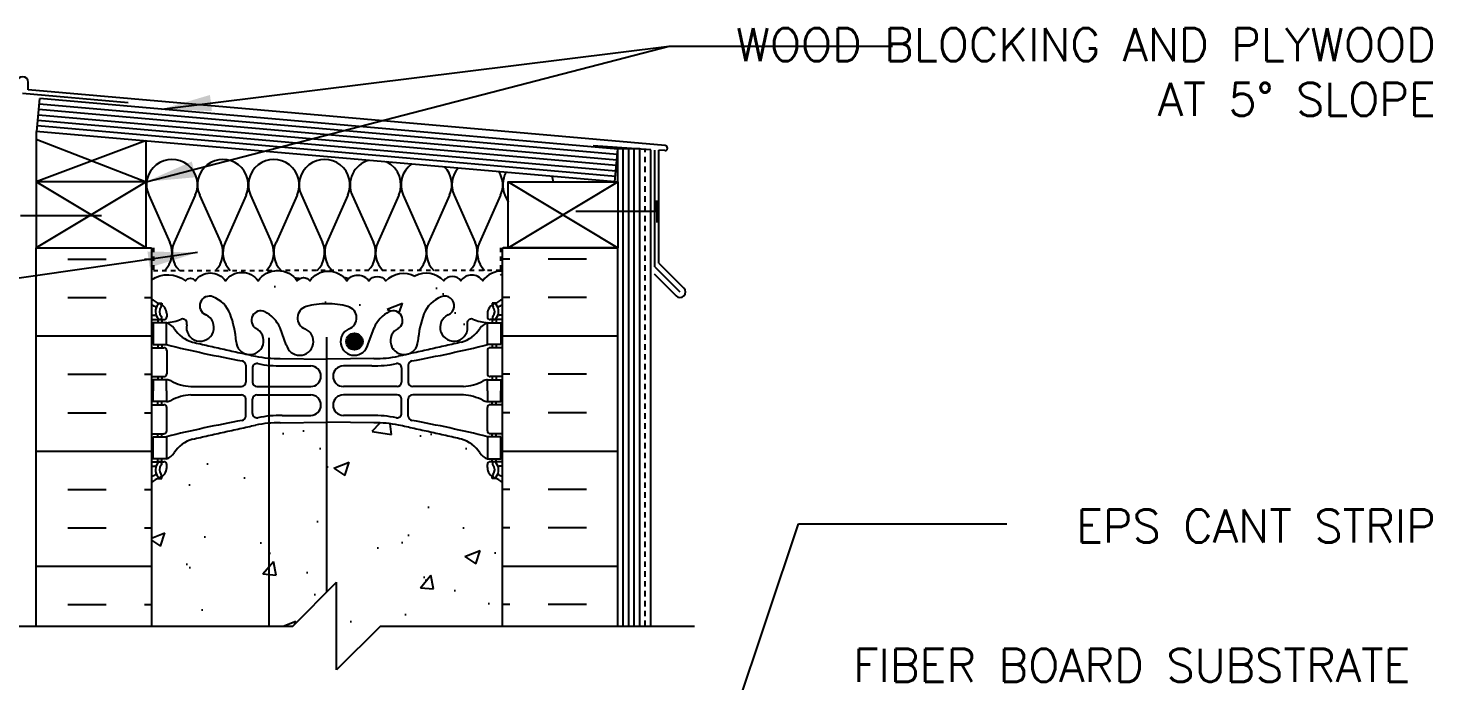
# Model space of a CAD drawing. Header units: inches. Extents: x 223.5 to 274.3, y 227.7 to 302.2.
# Drawn here: x 241.21 to 273.22, y 286.82 to 301.7 of the extents above; entities that cross this region are included whole.
import ezdxf

# ---------------------------------------------------------------- set-up
doc = ezdxf.new("R2010")
doc.units = ezdxf.units.IN
doc.header["$LTSCALE"] = 0.5
doc.header["$MEASUREMENT"] = 0
doc.linetypes.add('DASHED2', pattern=[0.375, 0.25, -0.125])
for name, color, linetype in [('HATCH', 12, 'Continuous'), ('line25', 2, 'Continuous'), ('LINE3', 3, 'Continuous'), ('LINE50', 5, 'Continuous'), ('LINE9', 9, 'Continuous'), ('TEXT', 4, 'Continuous'), ('Web_Edge', 9, 'Continuous')]:
    doc.layers.add(name, color=color, linetype=linetype)
doc.styles.add('DIM', font='romans.shx', dxfattribs={"width": 0.7})
doc.styles.add('ROMANS', font='romans.shx', dxfattribs={"height": 1.125})
doc.dimstyles.new('ext_12', dxfattribs={"dimscale": 12, "dimtxt": 0.09375, "dimasz": 0.09375, "dimexe": 0.09375, "dimexo": 0.0625, "dimgap": 0.0625, "dimtad": 1, "dimdec": 1, "dimzin": 3, "dimdsep": 46, "dimlunit": 4, "dimtxsty": 'DIM', "dimcen": 0.09, "dimdle": 0.09375, "dimclrt": 4, "dimadec": 0, "dimazin": 0, "dimtfac": 1, "dimtdec": 1, "dimtmove": 2, "dimatfit": 3, "dimfxl": 1, "dimfrac": 2, "dimtolj": 1, "dimtzin": 0, "dimarcsym": 0})
pattern_1 = [(50, (0, 0), (3.5863, -0.31376), [0.375, -4.125]), (355, (0, 0), (-0.693757, 3.76096), [0.3, -3.3]), (100.4514, (0.299, -0.026), (2.892544, 3.4472), [0.3187, -3.50571]), (46.1842, (0, 1), (5.336207, -0.827596), [0.5625, -6.1875]), (96.6356, (0.4447, 0.931), (4.67331, 4.87059), [0.47805, -5.25857]), (351.1842, (0, 1), (4.67331, 4.87059), [0.45, -4.95]), (21, (0.5, 0.75), (2.984535, -2.013094), [0.375, -4.125]), (326, (0.5, 0.75), (1.216577, 3.62575), [0.3, -3.3]), (71.4514, (0.7487, 0.5822), (4.201112, 1.612656), [0.3187, -3.50571]), (37.5, (0, 0), (0.0607993, 1.6644693), [0, -3.26, 0, -3.35, 0, -3.3125]), (7.5, (0, 0), (1.315348, 1.9720586), [0, -1.91, 0, -3.185, 0, -1.2625]), (327.5, (-1.115, 0), (2.669112, -0.1127744), [0, -1.25, 0, -3.9, 0, -5.175]), (317.5, (-1.615, 0), (2.915931, 0.500525), [0, -1.625, 0, -2.59, 0, -3.675])]

msp = doc.modelspace()

# ---------------------------------------------------------------- hatches: boundary and pattern name
at = {"layer": 'HATCH'}
h = msp.add_hatch(dxfattribs=at)
h.set_pattern_fill('INSUL', color=256, scale=7, style=0)
h.set_pattern_definition([(0, (-2682.1395, -117.4467), (0, 2.625), []), (0, (-2682.1395, -116.5717), (0, 2.625), [0.875, -0.875]), (0, (-2682.1395, -115.6967), (0, 2.625), [0.875, -0.875])])
h.paths.add_polyline_path([(244.022, 296.691), (241.397, 296.691), (241.397, 288.066), (244.022, 288.066)])
h = msp.add_hatch(dxfattribs=at)
h.set_pattern_fill('INSUL', color=256, scale=7, style=0)
h.set_pattern_definition([(180, (3178.1837, -117.4467), (0, 2.625), []), (180, (3178.1837, -116.5717), (0, 2.625), [0.875, -0.875]), (180, (3178.1837, -115.6967), (0, 2.625), [0.875, -0.875])])
h.paths.add_polyline_path([(254.647, 296.691), (252.022, 296.691), (252.022, 288.066), (254.647, 288.066)])
h = msp.add_hatch(dxfattribs=at)
h.set_pattern_fill('AR-CONC', color=256, scale=0.5)
h.set_pattern_definition(pattern_1)
edge = h.paths.add_edge_path()
edge.add_arc((251.676, 249.478), 0.5, 46.2109, 66.4218)
edge.add_line((251.876, 249.936), (251.786, 249.936))
edge.add_line((251.786, 249.936), (251.786, 249.978))
edge.add_arc((251.926, 250.185), 0.25, 180, 235.9442, ccw=False)
edge.add_line((251.676, 250.185), (251.676, 250.253))
edge.add_arc((251.739, 250.253), 0.0625, 90, 180, ccw=False)
edge.add_line((251.739, 250.315), (251.786, 250.315))
edge.add_line((251.786, 250.315), (251.786, 250.385))
edge.add_line((251.786, 250.385), (251.681, 250.385))
edge.add_arc((251.803, 250.728), 0.364, 214.9775, 250.3387, ccw=False)
edge.add_arc((250.88, 250.117), 0.743, 32.7919, 73.8107)
edge.add_spline(control_points=[(251.088, 250.831), (249.65, 251.151)], knot_values=[0, 0, 1, 1], degree=1, periodic=0)
edge.add_arc((249.094, 248.219), 2.984, 79.2546, 90.0995)
edge.add_line((249.089, 251.203), (248.022, 251.219))
edge.add_line((248.022, 251.219), (246.955, 251.203))
edge.add_arc((246.95, 248.219), 2.984, 89.9005, 100.7454)
edge.add_spline(control_points=[(246.394, 251.151), (244.956, 250.831)], knot_values=[0, 0, 1, 1], degree=1, periodic=0)
edge.add_arc((245.164, 250.117), 0.743, 106.1893, 147.2081)
edge.add_arc((244.241, 250.728), 0.364, 289.6613, 325.0225, ccw=False)
edge.add_line((244.363, 250.385), (244.258, 250.385))
edge.add_line((244.258, 250.385), (244.258, 250.315))
edge.add_line((244.258, 250.315), (244.306, 250.315))
edge.add_arc((244.306, 250.253), 0.0625, 0, 90, ccw=False)
edge.add_line((244.368, 250.253), (244.368, 250.185))
edge.add_arc((244.118, 250.185), 0.25, 304.0558, 360, ccw=False)
edge.add_line((244.258, 249.978), (244.258, 249.936))
edge.add_line((244.258, 249.936), (244.168, 249.936))
edge.add_arc((244.368, 249.478), 0.5, 113.5782, 133.7891)
edge.add_line((244.022, 249.839), (244.022, 247.009))
edge.add_line((244.022, 247.009), (247.241, 247.009))
edge.add_line((247.241, 247.009), (248.241, 248.009))
edge.add_line((248.241, 248.009), (248.241, 246.009))
edge.add_line((248.241, 246.009), (249.241, 247.009))
edge.add_line((249.241, 247.009), (252.022, 247.009))
edge.add_line((252.022, 247.009), (252.022, 249.839))
h.paths.add_polyline_path([(252.022, 257.778), (252.022, 258.1, 0.088416), (251.876, 258.198), (251.786, 258.198), (251.786, 258.239, -0.249069), (251.676, 258.446), (251.676, 258.514, -0.414214), (251.739, 258.576), (251.786, 258.576), (251.786, 258.646), (251.681, 258.646, 0.085348), (251.352, 258.571, -0.669601), (251.219, 258.691, 2.087231), (250.785, 258.466, -1), (250.622, 258.058, -0.21345), (250.23, 258.447, -0.069923), (250.093, 259.091, 1.702394), (249.643, 258.778, -0.940793), (249.439, 258.395, -0.173075), (249.093, 258.762), (248.951, 259.148, 1.612474), (248.519, 258.789, -0.734872), (248.496, 258.278, -0.068475), (248.022, 258.216, -0.068475), (247.548, 258.278, -0.734872), (247.525, 258.789, 1.612474), (247.093, 259.148), (246.951, 258.762, -0.173075), (246.605, 258.395, -0.940793), (246.401, 258.778, 1.702394), (245.951, 259.091, -0.069923), (245.815, 258.447, -0.21345), (245.422, 258.058, -1), (245.259, 258.466, 2.087231), (244.825, 258.691, -0.669601), (244.693, 258.571, 0.085348), (244.363, 258.646), (244.258, 258.646), (244.258, 258.576), (244.306, 258.576, -0.414214), (244.368, 258.514), (244.368, 258.446, -0.249069), (244.258, 258.239), (244.258, 258.198), (244.168, 258.198, 0.088416), (244.022, 258.1), (244.022, 256.066), (244.022, 254.031, 0.088416), (244.168, 253.934), (244.258, 253.934), (244.258, 253.892, -0.249069), (244.368, 253.685), (244.368, 253.618, -0.414214), (244.306, 253.555), (244.258, 253.555), (244.258, 253.485), (244.363, 253.485, 0.085348), (244.693, 253.561, -0.669601), (244.825, 253.44, 2.087231), (245.259, 253.665, -1), (245.422, 254.074, -0.21345), (245.815, 253.685, -0.069923), (245.951, 253.041, 1.702394), (246.401, 253.353, -0.940793), (246.605, 253.737, -0.173075), (246.951, 253.37), (247.093, 252.983, 1.612474), (247.525, 253.343, -0.734872), (247.548, 253.854, -0.068475), (248.022, 253.916, -0.068475), (248.496, 253.854, -0.734872), (248.519, 253.343, 1.612474), (248.951, 252.983), (249.093, 253.37, -0.173075), (249.439, 253.737, -0.940793), (249.643, 253.353, 1.702394), (250.093, 253.041, -0.069923), (250.23, 253.685, -0.21345), (250.622, 254.074, -1), (250.785, 253.665, 2.087231), (251.219, 253.44, -0.669601), (251.352, 253.561, 0.085348), (251.681, 253.485), (251.786, 253.485), (251.786, 253.555), (251.739, 253.555, -0.414214), (251.676, 253.618), (251.676, 253.685, -0.249069), (251.786, 253.892), (251.786, 253.934), (251.876, 253.934, 0.088416), (252.022, 254.031), (252.022, 254.47), (250.408, 254.47), (250.408, 254.191), (250.181, 254.191), (250.181, 254.72), (250.181, 255.248), (250.408, 255.248), (250.408, 254.97), (252.022, 254.97)])
h.paths.add_polyline_path([(254.647, 254.47), (252.022, 254.47), (252.022, 254.031), (252.022, 251.661), (254.647, 252.72)])
h.paths.add_polyline_path([(249.991, 274.063), (249.227, 274.063, 0.511309), (248.722, 274.056, 0.520567), (248.127, 274.056, 0.520567), (247.737, 274.056, 0.520567), (247.535, 274.056, 0.520567), (247.139, 274.056, 0.520567), (246.779, 274.056, 0.520567), (246.295, 274.056, 0.520567), (245.828, 274.056, 0.520567), (245.207, 274.056, 0.520567), (244.613, 274.056, 0.520567), (244.274, 274.056, 0.41471), (244.022, 274.1), (244.022, 274.066), (244.022, 272.031, 0.088416), (244.168, 271.934), (244.258, 271.934), (244.258, 271.892, -0.249069), (244.368, 271.685), (244.368, 271.618, -0.414214), (244.306, 271.555), (244.258, 271.555), (244.258, 271.485), (244.363, 271.485, 0.085348), (244.693, 271.561, -0.669601), (244.825, 271.44, 2.087231), (245.259, 271.665, -1), (245.422, 272.074, -0.21345), (245.815, 271.685, -0.069923), (245.951, 271.041, 1.702394), (246.401, 271.353, -0.940793), (246.605, 271.737, -0.173075), (246.951, 271.37), (247.093, 270.983, 1.612474), (247.525, 271.343, -0.734872), (247.548, 271.854, -0.068475), (248.022, 271.916, -0.068475), (248.496, 271.854, -0.734872), (248.519, 271.343, 1.612474), (248.951, 270.983), (249.093, 271.37, -0.173075), (249.439, 271.737, -0.940793), (249.643, 271.353, 1.150574), (249.991, 270.839)])
h.paths.add_polyline_path([(251.991, 274.063), (250.491, 274.063), (250.491, 272.007, -0.05442), (250.622, 272.074, -1), (250.785, 271.665, 2.087231), (251.219, 271.44, -0.669601), (251.352, 271.561, 0.085348), (251.681, 271.485), (251.786, 271.485), (251.786, 271.555), (251.739, 271.555, -0.414214), (251.676, 271.618), (251.676, 271.685, -0.249069), (251.786, 271.892), (251.786, 271.934), (251.876, 271.934, 0.088416), (252.022, 272.031), (252.022, 272.563), (251.991, 272.563)])
h.paths.add_polyline_path([(249.227, 276.063), (249.477, 276.063, -0.414214), (249.727, 275.813), (249.727, 274.813, 0.414214), (249.977, 274.563), (250.041, 274.563), (250.041, 276.063), (250.608, 276.063, -0.207607), (250.23, 276.447, -0.069923), (250.093, 277.091, 1.702394), (249.643, 276.778, -0.940793), (249.439, 276.395, -0.173075), (249.093, 276.762), (248.951, 277.148, 1.612474), (248.519, 276.789, -0.734872), (248.496, 276.278, -0.068475), (248.022, 276.216, -0.068475), (247.548, 276.278, -0.734872), (247.525, 276.789, 1.612474), (247.093, 277.148), (246.951, 276.762, -0.173075), (246.605, 276.395, -0.940793), (246.401, 276.778, 1.702394), (245.951, 277.091, -0.069923), (245.815, 276.447, -0.21345), (245.422, 276.058, -1), (245.259, 276.466, 2.087231), (244.825, 276.691, -0.669601), (244.693, 276.571, 0.085348), (244.363, 276.646), (244.258, 276.646), (244.258, 276.576), (244.306, 276.576, -0.414214), (244.368, 276.514), (244.368, 276.446, -0.249069), (244.258, 276.239), (244.258, 276.198), (244.168, 276.198, 0.088416), (244.022, 276.1), (244.022, 274.1, -0.41471), (244.274, 274.056, -0.520567), (244.613, 274.056, -0.520567), (245.207, 274.056, -0.520567), (245.828, 274.056, -0.520567), (246.295, 274.056, -0.520567), (246.779, 274.056, -0.520567), (247.139, 274.056, -0.520567), (247.535, 274.056, -0.520567), (247.737, 274.056, -0.520567), (248.127, 274.056, -0.520567), (248.722, 274.056, -0.511309), (249.227, 274.063)])
h.paths.add_polyline_path([(251.676, 276.446), (251.676, 276.514, -0.414214), (251.739, 276.576), (251.786, 276.576), (251.786, 276.646), (251.681, 276.646, 0.085348), (251.352, 276.571, -0.669601), (251.219, 276.691, 2.087231), (250.785, 276.466, -0.654446), (250.798, 276.063), (252.022, 276.063), (252.022, 276.1, 0.088416), (251.876, 276.198), (251.786, 276.198), (251.786, 276.239, -0.249069)])
h.paths.add_polyline_path([(250.622, 295.571, -1), (250.785, 295.162, 2.087231), (251.219, 294.938, -0.669601), (251.352, 295.058, 0.085348), (251.681, 294.982), (251.786, 294.982), (251.786, 295.052), (251.739, 295.052, -0.414214), (251.676, 295.115), (251.676, 295.182, -0.249069), (251.786, 295.389), (251.786, 295.431), (251.876, 295.431, 0.088416), (252.022, 295.528), (252.022, 296.156, 0.259173), (251.571, 295.937, 0.520567), (251.071, 295.937, 0.520567), (250.684, 295.937, 0.336749), (250.022, 296.042, 0.336749), (249.36, 295.937, 0.520567), (248.973, 295.937, 0.520567), (248.473, 295.937, 0.520567), (247.627, 295.937, 0.520567), (247.345, 295.937, 0.520567), (246.45, 295.937, 0.520567), (245.71, 295.937, 0.520567), (245.018, 295.937, 0.520567), (244.797, 295.937, 0.321585), (244.022, 295.962), (244.022, 295.528, 0.088416), (244.168, 295.431), (244.258, 295.431), (244.258, 295.389, -0.249069), (244.368, 295.182), (244.368, 295.115, -0.414214), (244.306, 295.052), (244.258, 295.052), (244.258, 294.982), (244.363, 294.982, 0.085348), (244.693, 295.058, -0.669601), (244.825, 294.938, 2.087231), (245.259, 295.162, -1), (245.422, 295.571, -0.21345), (245.815, 295.182, -0.069923), (245.951, 294.538, 1.702394), (246.401, 294.85, -0.940793), (246.605, 295.234, -0.173075), (246.951, 294.867), (247.093, 294.48, 1.612474), (247.525, 294.84, -0.734872), (247.548, 295.351, -0.068475), (248.022, 295.413, -0.068475), (248.496, 295.351, -0.734872), (248.519, 294.84, 1.612474), (248.951, 294.48), (249.093, 294.867, -0.173075), (249.439, 295.234, -0.940793), (249.643, 294.85, 1.702394), (250.093, 294.538, -0.069923), (250.23, 295.182, -0.21345)])
h = msp.add_hatch(dxfattribs=at)
h.set_pattern_fill('AR-CONC', color=256, scale=0.5)
h.set_pattern_definition(pattern_1)
edge = h.paths.add_edge_path()
edge.add_arc((251.676, 290.975), 0.5, 46.2109, 66.4218)
edge.add_line((251.876, 291.433), (251.786, 291.433))
edge.add_line((251.786, 291.433), (251.786, 291.475))
edge.add_arc((251.926, 291.682), 0.25, 180, 235.9442, ccw=False)
edge.add_line((251.676, 291.682), (251.676, 291.75))
edge.add_arc((251.739, 291.75), 0.0625, 90, 180, ccw=False)
edge.add_line((251.739, 291.812), (251.786, 291.812))
edge.add_line((251.786, 291.812), (251.786, 291.882))
edge.add_line((251.786, 291.882), (251.681, 291.882))
edge.add_arc((251.803, 292.225), 0.364, 214.9775, 250.3387, ccw=False)
edge.add_arc((250.88, 291.614), 0.743, 32.7919, 73.8107)
edge.add_spline(control_points=[(251.088, 292.328), (249.65, 292.648)], knot_values=[0, 0, 1, 1], degree=1, periodic=0)
edge.add_arc((249.094, 289.717), 2.984, 79.2546, 90.0995)
edge.add_line((249.089, 292.7), (248.022, 292.716))
edge.add_line((248.022, 292.716), (246.955, 292.7))
edge.add_arc((246.95, 289.717), 2.984, 89.9005, 100.7454)
edge.add_spline(control_points=[(246.394, 292.648), (244.956, 292.328)], knot_values=[0, 0, 1, 1], degree=1, periodic=0)
edge.add_arc((245.164, 291.614), 0.743, 106.1893, 147.2081)
edge.add_arc((244.241, 292.225), 0.364, 289.6613, 325.0225, ccw=False)
edge.add_line((244.363, 291.882), (244.258, 291.882))
edge.add_line((244.258, 291.882), (244.258, 291.812))
edge.add_line((244.258, 291.812), (244.306, 291.812))
edge.add_arc((244.306, 291.75), 0.0625, 0, 90, ccw=False)
edge.add_line((244.368, 291.75), (244.368, 291.682))
edge.add_arc((244.118, 291.682), 0.25, 304.0558, 360, ccw=False)
edge.add_line((244.258, 291.475), (244.258, 291.433))
edge.add_line((244.258, 291.433), (244.168, 291.433))
edge.add_arc((244.368, 290.975), 0.5, 113.5782, 133.7891)
edge.add_line((244.022, 291.336), (244.022, 288.066))
edge.add_line((244.022, 288.066), (247.241, 288.066))
edge.add_line((247.241, 288.066), (248.241, 289.066))
edge.add_line((248.241, 289.066), (248.241, 287.066))
edge.add_line((248.241, 287.066), (249.241, 288.066))
edge.add_line((249.241, 288.066), (252.022, 288.066))
edge.add_line((252.022, 288.066), (252.022, 291.336))
edge = h.paths.add_edge_path()
edge.add_line((252.022, 285.566), (249.241, 285.566))
edge.add_line((249.241, 285.566), (248.241, 284.566))
edge.add_line((248.241, 284.566), (248.241, 286.566))
edge.add_line((248.241, 286.566), (247.241, 285.566))
edge.add_line((247.241, 285.566), (244.022, 285.566))
edge.add_line((244.022, 285.566), (244.022, 280.293))
edge.add_arc((244.368, 280.653), 0.5, 226.2109, 246.4218)
edge.add_line((244.168, 280.195), (244.258, 280.195))
edge.add_line((244.258, 280.195), (244.258, 280.153))
edge.add_arc((244.118, 279.946), 0.25, 0, 55.9442, ccw=False)
edge.add_line((244.368, 279.946), (244.368, 279.879))
edge.add_arc((244.306, 279.879), 0.0625, -90, 0, ccw=False)
edge.add_line((244.306, 279.816), (244.258, 279.816))
edge.add_line((244.258, 279.816), (244.258, 279.746))
edge.add_line((244.258, 279.746), (244.363, 279.746))
edge.add_arc((244.241, 279.404), 0.364, 34.9775, 70.3387, ccw=False)
edge.add_arc((245.164, 280.015), 0.743, 212.7919, 253.8107)
edge.add_spline(control_points=[(244.956, 279.301), (246.394, 278.981)], knot_values=[0, 0, 1, 1], degree=1, periodic=0)
edge.add_arc((246.95, 281.912), 2.984, 259.2546, 270.0995)
edge.add_line((246.955, 278.928), (248.022, 278.912))
edge.add_line((248.022, 278.912), (249.089, 278.928))
edge.add_arc((249.094, 281.912), 2.984, 269.9005, 280.7454)
edge.add_spline(control_points=[(249.65, 278.981), (251.088, 279.301)], knot_values=[0, 0, 1, 1], degree=1, periodic=0)
edge.add_arc((250.88, 280.015), 0.743, 286.1893, 327.2081)
edge.add_arc((251.803, 279.404), 0.364, 109.6613, 145.0225, ccw=False)
edge.add_line((251.681, 279.746), (251.786, 279.746))
edge.add_line((251.786, 279.746), (251.786, 279.816))
edge.add_line((251.786, 279.816), (251.739, 279.816))
edge.add_arc((251.739, 279.879), 0.0625, 180, 270, ccw=False)
edge.add_line((251.676, 279.879), (251.676, 279.946))
edge.add_arc((251.926, 279.946), 0.25, 124.0558, 180, ccw=False)
edge.add_line((251.786, 280.153), (251.786, 280.195))
edge.add_line((251.786, 280.195), (251.876, 280.195))
edge.add_arc((251.676, 280.653), 0.5, 293.5782, 313.7891)
edge.add_line((252.022, 280.293), (252.022, 285.566))
at = {"layer": 'LINE3'}
h = msp.add_hatch(color=256, dxfattribs=at)
h.paths.add_polyline_path([(248.83, 294.587, 0.831395), (248.462, 294.587)])
h.paths.add_polyline_path([(248.833, 294.553, 0.045935), (248.83, 294.587), (248.462, 294.587, 0.045935), (248.458, 294.553, 1)])

# ---------------------------------------------------------------- linework, layer by layer
at = {"layer": 'HATCH'}
for p, q in [((241.21, 300.289), (241.21, 300.465)), ((255.728, 299.019), (241.21, 300.289)), ((243.489, 299.996), (241.085, 300.206)), ((254.636, 298.813), (241.467, 299.966)), ((254.614, 298.564), (241.445, 299.717)), ((254.625, 298.689), (241.456, 299.841)), ((254.592, 298.315), (241.423, 299.467)), ((254.603, 298.44), (241.434, 299.592)), ((241.397, 299.169), (243.897, 298.191)), ((243.887, 299.126), (241.397, 298.191)), ((255.397, 298.925), (254.09, 299.016)), ((254.772, 288.066), (254.772, 298.942)), ((254.897, 288.066), (254.897, 298.942)), ((255.022, 288.066), (255.022, 298.942)), ((255.397, 288.066), (255.397, 298.925)), ((255.491, 296.257), (255.491, 298.917)), ((255.722, 298.906), (255.585, 298.914)), ((255.585, 296.34), (255.585, 298.914)), ((243.897, 296.691), (241.397, 298.191)), ((243.897, 298.191), (241.397, 296.691)), ((252.147, 296.691), (254.647, 298.191)), ((252.147, 298.191), (254.647, 296.691)), ((243.96, 297.887), (244.439, 296.814)), ((245.019, 297.888), (244.54, 296.814)), ((245.119, 297.887), (245.599, 296.814)), ((246.178, 297.888), (245.699, 296.814)), ((246.279, 297.887), (246.758, 296.814)), ((247.338, 297.888), (246.859, 296.814)), ((247.438, 297.887), (247.917, 296.814)), ((248.497, 297.888), (248.018, 296.814)), ((248.598, 297.887), (249.077, 296.814)), ((249.657, 297.888), (249.178, 296.814)), ((249.757, 297.887), (250.236, 296.814)), ((250.816, 297.888), (250.337, 296.814)), ((250.916, 297.887), (251.396, 296.814)), ((251.975, 297.888), (251.496, 296.814)), ((252.075, 297.887), (252.147, 297.727)), ((255.491, 296.257), (256.065, 295.683)), ((255.585, 296.34), (256.153, 295.772)), ((255.478, 296.093), (255.977, 295.595))]:
    msp.add_line(p, q, dxfattribs=at)
at = {"layer": 'HATCH', "color": 6, "linetype": 'DASHED2', "ltscale": 0.5}
for points in [[(242.71, 296.691), (244.066, 296.691), (244.066, 296.17), (247.022, 296.17)], [(253.335, 296.691), (251.978, 296.691), (251.978, 296.17), (247.022, 296.17)]]:
    msp.add_lwpolyline(points, dxfattribs=at)
at = {"layer": 'HATCH'}
for points in [[(244.022, 295.962, -0.321585), (244.797, 295.937, -0.520567), (245.018, 295.937, -0.520567), (245.71, 295.937, -0.520567), (246.45, 295.937, -0.520567), (247.345, 295.937, -0.520567), (247.627, 295.937, -0.520567), (248.473, 295.937, -0.520567), (248.973, 295.937, -0.520567), (249.36, 295.937, -0.336749), (250.022, 296.042)], [(252.022, 296.156, 0.259173), (251.571, 295.937, 0.520567), (251.071, 295.937, 0.520567), (250.684, 295.937, 0.336749), (250.022, 296.042)]]:
    msp.add_lwpolyline(points, format="xyb", dxfattribs=at)
for centre, radius, start, end in [((241.085, 300.465), 0.125, 0, 180), ((255.725, 298.962), 0.0568, 266.6389, 86.6389), ((244.489, 298.124), 0.58, 335.9664, 204.0694), ((245.649, 298.124), 0.58, 335.9664, 204.0694), ((246.808, 298.124), 0.58, 335.9664, 204.0694), ((247.967, 298.124), 0.58, 335.9664, 204.0694), ((249.127, 298.124), 0.58, 105.7564, 204.0694), ((249.127, 298.124), 0.58, 335.9664, 64.2436), ((250.286, 298.124), 0.58, 125.4605, 204.0694), ((250.286, 298.124), 0.58, 335.9664, 44.5395), ((251.446, 298.124), 0.58, 139.088, 204.0694), ((251.446, 298.124), 0.58, 335.9664, 30.912), ((252.605, 298.124), 0.58, 150.6506, 204.0694), ((252.605, 298.124), 0.58, 6.6407, 19.3494), ((243.91, 296.578), 0.58, 315.3149, 24.0694), ((245.07, 296.578), 0.58, 155.9664, 224.6851), ((245.069, 296.578), 0.58, 315.3149, 24.0694), ((246.229, 296.578), 0.58, 155.9664, 224.6851), ((246.229, 296.578), 0.58, 315.3149, 24.0694), ((247.388, 296.578), 0.58, 155.9664, 224.6851), ((247.388, 296.578), 0.58, 315.3149, 24.0694), ((248.548, 296.578), 0.58, 155.9664, 224.6851), ((248.548, 296.578), 0.58, 315.3149, 24.0694), ((249.707, 296.578), 0.58, 155.9664, 224.6851), ((249.707, 296.578), 0.58, 315.3149, 24.0694), ((250.866, 296.578), 0.58, 155.9664, 224.6851), ((250.866, 296.578), 0.58, 315.3149, 24.0694), ((252.026, 296.578), 0.58, 155.9664, 224.6851), ((247.388, 296.578), 0.58, 259.8878, 270), ((248.547, 296.578), 0.58, 255.8368, 268.3302), ((251.706, 296.578), 0.58, 297.6798, 302.977), ((256.065, 295.683), 0.125, 225, 45)]:
    msp.add_arc(centre, radius, start, end, dxfattribs=at)
at = {"layer": 'line25'}
for p, q in [((241.412, 299.343), (241.478, 300.09)), ((254.647, 298.938), (241.478, 300.09)), ((241.397, 299.344), (241.397, 296.691)), ((254.581, 298.191), (241.397, 299.344)), ((243.897, 296.691), (243.897, 299.126)), ((254.581, 298.191), (254.647, 298.938)), ((254.647, 298.191), (254.647, 298.942)), ((255.147, 298.942), (254.647, 298.942)), ((255.147, 288.066), (255.147, 298.942)), ((243.897, 298.191), (241.397, 298.191)), ((244.022, 296.691), (244.022, 288.066)), ((252.022, 288.066), (252.022, 296.691))]:
    msp.add_line(p, q, dxfattribs=at)
msp.add_lwpolyline([(254.647, 298.191), (254.647, 296.691), (252.147, 296.691), (252.147, 298.191)], close=True, dxfattribs=at)
at = {"layer": 'LINE3'}
for p, q in [((246.705, 288.066), (246.705, 294.634)), ((248.015, 288.84), (248.015, 294.656))]:
    msp.add_line(p, q, dxfattribs=at)
msp.add_circle((248.646, 294.553), 0.188, dxfattribs=at)
at = {"layer": 'LINE50', "color": 9, "linetype": 'DASHED2'}
msp.add_line((255.272, 288.066), (255.272, 298.933), dxfattribs=at)
at = {"layer": 'LINE50'}
for p, q in [((241.397, 296.691), (244.022, 296.691)), ((241.397, 288.066), (241.397, 296.691)), ((252.022, 296.691), (254.647, 296.691)), ((254.647, 288.066), (254.647, 296.691))]:
    msp.add_line(p, q, dxfattribs=at)
at = {"layer": 'LINE9'}
for p, q in [((255.537, 297.52), (255.537, 297.77)), ((241.04, 297.427), (242.886, 297.427)), ((255.537, 297.52), (253.691, 297.52)), ((255.537, 297.52), (255.537, 297.27)), ((247.241, 288.066), (248.241, 289.066)), ((248.241, 287.066), (248.241, 289.066)), ((240.085, 288.066), (247.241, 288.066)), ((249.241, 288.066), (248.241, 287.066)), ((249.241, 288.066), (256.397, 288.066))]:
    msp.add_line(p, q, dxfattribs=at)
at = {"layer": 'Web_Edge'}
for p, q in [((244.168, 295.431), (244.258, 295.431)), ((244.258, 295.431), (244.258, 295.389)), ((244.368, 295.182), (244.368, 295.115)), ((251.676, 295.182), (251.676, 295.115)), ((251.876, 295.431), (251.786, 295.431)), ((251.786, 295.431), (251.786, 295.389)), ((244.022, 295.152), (244.1, 295.152)), ((244.022, 295.052), (244.306, 295.052)), ((244.168, 295.052), (244.168, 294.982)), ((244.258, 295.052), (244.258, 294.982)), ((247.093, 294.48), (246.951, 294.867)), ((248.951, 294.48), (249.093, 294.867)), ((252.022, 295.052), (251.739, 295.052)), ((251.786, 295.052), (251.786, 294.982)), ((251.876, 295.052), (251.876, 294.982)), ((252.022, 295.152), (251.944, 295.152)), ((244.022, 294.412), (244.306, 294.412)), ((244.168, 294.482), (244.168, 294.412)), ((244.258, 294.482), (244.258, 294.412)), ((244.368, 294.35), (244.368, 293.815)), ((251.676, 294.35), (251.676, 293.815)), ((252.022, 294.412), (251.739, 294.412)), ((251.786, 294.482), (251.786, 294.412)), ((251.876, 294.482), (251.876, 294.412)), ((246.17, 294.012), (246.17, 293.628)), ((246.323, 293.95), (246.323, 293.628)), ((246.955, 294.164), (248.022, 294.148)), ((247.003, 293.996), (247.65, 293.996)), ((249.089, 294.164), (248.022, 294.148)), ((249.041, 293.996), (248.394, 293.996)), ((249.722, 293.95), (249.722, 293.628)), ((249.874, 294.012), (249.874, 293.628)), ((244.022, 293.752), (244.306, 293.752)), ((244.168, 293.752), (244.168, 293.682)), ((244.258, 293.752), (244.258, 293.682)), ((252.022, 293.752), (251.739, 293.752)), ((251.786, 293.752), (251.786, 293.682)), ((251.876, 293.752), (251.876, 293.682)), ((244.916, 293.527), (246.07, 293.528)), ((244.916, 293.338), (246.07, 293.337)), ((246.423, 293.528), (247.65, 293.528)), ((246.423, 293.337), (247.65, 293.337)), ((249.622, 293.528), (248.394, 293.528)), ((249.622, 293.337), (248.394, 293.337)), ((251.128, 293.527), (249.974, 293.528)), ((251.128, 293.338), (249.974, 293.337)), ((244.022, 293.112), (244.306, 293.112)), ((244.168, 293.112), (244.168, 293.182)), ((244.258, 293.112), (244.258, 293.182)), ((244.368, 292.515), (244.368, 293.05)), ((246.17, 292.852), (246.17, 293.237)), ((246.323, 292.914), (246.323, 293.237)), ((249.722, 292.914), (249.722, 293.237)), ((249.874, 292.852), (249.874, 293.237)), ((251.676, 292.515), (251.676, 293.05)), ((252.022, 293.112), (251.739, 293.112)), ((251.786, 293.112), (251.786, 293.182)), ((251.876, 293.112), (251.876, 293.182)), ((246.955, 292.7), (248.022, 292.716)), ((247.003, 292.868), (247.65, 292.868)), ((249.089, 292.7), (248.022, 292.716)), ((249.041, 292.868), (248.394, 292.868)), ((244.022, 292.452), (244.306, 292.452)), ((244.168, 292.382), (244.168, 292.452)), ((244.258, 292.382), (244.258, 292.452)), ((252.022, 292.452), (251.739, 292.452)), ((251.786, 292.382), (251.786, 292.452)), ((251.876, 292.382), (251.876, 292.452)), ((244.022, 291.812), (244.306, 291.812)), ((244.022, 291.712), (244.1, 291.712)), ((244.168, 291.812), (244.168, 291.882)), ((244.258, 291.812), (244.258, 291.882)), ((244.368, 291.682), (244.368, 291.75)), ((251.676, 291.682), (251.676, 291.75)), ((252.022, 291.812), (251.739, 291.812)), ((251.786, 291.812), (251.786, 291.882)), ((251.876, 291.812), (251.876, 291.882)), ((252.022, 291.712), (251.944, 291.712)), ((244.168, 291.433), (244.258, 291.433)), ((244.258, 291.433), (244.258, 291.475)), ((251.786, 291.433), (251.786, 291.475)), ((251.876, 291.433), (251.786, 291.433))]:
    msp.add_line(p, q, dxfattribs=at)
for points in [[(244.063, 294.482), (244.363, 294.482), (244.363, 294.982), (244.063, 294.982)], [(251.981, 294.482), (251.681, 294.482), (251.681, 294.982), (251.981, 294.982)], [(244.063, 292.382), (244.363, 292.382), (244.363, 291.882), (244.063, 291.882)], [(251.981, 292.382), (251.681, 292.382), (251.681, 291.882), (251.981, 291.882)]]:
    msp.add_lwpolyline(points, close=True, dxfattribs=at)
for points in [[(244.363, 293.432), (244.363, 293.682), (244.063, 293.682), (244.063, 293.432)], [(251.681, 293.432), (251.681, 293.682), (251.981, 293.682), (251.981, 293.432)], [(244.363, 293.432), (244.363, 293.182), (244.063, 293.182), (244.063, 293.432)], [(251.681, 293.432), (251.681, 293.182), (251.981, 293.182), (251.981, 293.432)]]:
    msp.add_lwpolyline(points, dxfattribs=at)
for centre, radius, start, end in [((244.368, 295.889), 0.5, 226.2109, 250.5288), ((245.341, 295.367), 0.22, 68.1963, 248.1963), ((245.183, 294.938), 0.677, 21.1239, 69.3197), ((250.861, 294.938), 0.677, 110.6803, 158.8761), ((250.703, 295.367), 0.22, 291.8037, 111.8037), ((251.676, 295.889), 0.5, 289.4712, 313.7891), ((244.368, 295.889), 0.6, 234.7832, 245.0748), ((244.1, 295.172), 0.0196, 269.4032, 15.4901), ((244.362, 295.237), 0.25, 140.1145, 222.4609), ((244.106, 295.326), 0.021, 343.464, 63.9957), ((244.204, 295.368), 0.045, 321.448, 139.1879), ((244.118, 295.182), 0.25, 0, 70.5288), ((244.362, 295.237), 0.16, 140.0001, 222.4609), ((245.132, 294.875), 0.314, 168.5886, 66.1916), ((243.592, 294.373), 2.365, 4.3895, 20.0015), ((246.515, 295.036), 0.217, 65.5264, 238.537), ((246.264, 294.566), 0.75, 23.6938, 62.9705), ((247.616, 295.092), 0.268, 104.7892, 250.0338), ((248.011, 293.659), 1.754, 89.6229, 105.2918), ((248.034, 293.659), 1.754, 74.7082, 90.3771), ((248.428, 295.092), 0.268, 289.9662, 75.2108), ((249.78, 294.566), 0.75, 117.0295, 156.3062), ((249.529, 295.036), 0.217, 301.463, 114.4736), ((252.452, 294.373), 2.365, 159.9985, 175.6105), ((250.912, 294.875), 0.314, 113.8084, 11.4114), ((251.926, 295.182), 0.25, 109.4712, 180), ((251.84, 295.368), 0.045, 40.8121, 218.552), ((251.682, 295.237), 0.16, 317.5391, 39.9999), ((251.682, 295.237), 0.25, 317.5391, 39.8855), ((251.938, 295.326), 0.021, 116.0043, 196.536), ((251.944, 295.172), 0.0196, 164.5099, 270.5968), ((251.676, 295.889), 0.6, 294.9252, 305.2168), ((244.211, 295.098), 0.045, 222.4609, 42.4609), ((244.306, 295.115), 0.0625, 270, 0), ((244.308, 295.978), 0.997, 273.1538, 293.1467), ((244.241, 294.64), 0.364, 34.9775, 70.3387), ((245.164, 295.251), 0.743, 212.7919, 253.8107), ((244.734, 294.97), 0.0968, 340.1551, 110.4331), ((246.263, 294.569), 0.314, 182.7357, 63.9348), ((249.781, 294.569), 0.314, 116.0652, 357.2643), ((250.88, 295.251), 0.743, 286.1893, 327.2081), ((251.31, 294.97), 0.0968, 69.5669, 199.8449), ((251.736, 295.978), 0.997, 246.8533, 266.8462), ((251.803, 294.64), 0.364, 109.6613, 145.0225), ((251.739, 295.115), 0.0625, 180, 270), ((251.834, 295.098), 0.045, 137.5391, 317.5391), ((247.398, 294.553), 0.314, 193.4146, 66.1916), ((248.646, 294.553), 0.314, 113.8084, 346.5854), ((244.306, 294.35), 0.0625, 0, 90), ((251.172, 321.903), 28.253, 256.0552, 259.6343), ((246.95, 297.148), 2.984, 259.2546, 270.0995), ((249.094, 297.148), 2.984, 269.9005, 280.7454), ((244.872, 321.903), 28.253, 280.3657, 283.9448), ((251.739, 294.35), 0.0625, 90, 180), ((246.07, 294.012), 0.1, 360, 79.6343), ((246.423, 293.95), 0.1, 79.2546, 180), ((246.998, 296.98), 2.984, 259.2546, 270.0995), ((247.65, 293.762), 0.234, 270, 90), ((248.394, 293.762), 0.234, 90, 270), ((249.047, 296.98), 2.984, 269.9005, 280.7454), ((249.622, 293.95), 0.1, 0, 100.7454), ((249.974, 294.012), 0.1, 100.3657, 180), ((244.306, 293.815), 0.0625, 270, 0), ((244.359, 293.464), 0.219, 60.4937, 88.92), ((245.001, 294.683), 1.16, 242.5844, 265.8032), ((246.07, 293.628), 0.1, 270.0388, 360), ((246.423, 293.628), 0.1, 180, 270), ((249.622, 293.628), 0.1, 270, 0), ((249.974, 293.628), 0.1, 180, 269.9612), ((251.043, 294.683), 1.16, 274.1968, 297.4156), ((251.685, 293.464), 0.219, 91.08, 119.5063), ((251.739, 293.815), 0.0625, 180, 270), ((245.001, 292.181), 1.16, 94.1968, 117.4156), ((246.07, 293.237), 0.1, 0, 89.9612), ((246.423, 293.237), 0.1, 90, 180), ((247.65, 293.103), 0.234, 270, 90), ((248.394, 293.103), 0.234, 90, 270), ((249.622, 293.237), 0.1, 0, 90), ((249.974, 293.237), 0.1, 90.0388, 180), ((251.043, 292.181), 1.16, 62.5844, 85.8032), ((244.306, 293.05), 0.0625, 0, 90), ((244.359, 293.401), 0.219, 271.08, 299.5063), ((251.685, 293.401), 0.219, 240.4937, 268.92), ((251.739, 293.05), 0.0625, 90, 180), ((251.172, 264.962), 28.253, 100.3657, 103.9448), ((246.07, 292.852), 0.1, 280.3657, 0), ((246.423, 292.914), 0.1, 180, 280.7454), ((246.95, 289.717), 2.984, 89.9005, 100.7454), ((246.998, 289.884), 2.984, 89.9005, 100.7454), ((249.047, 289.884), 2.984, 79.2546, 90.0995), ((249.094, 289.717), 2.984, 79.2546, 90.0995), ((249.622, 292.914), 0.1, 259.2546, 0), ((249.974, 292.852), 0.1, 180, 259.6343), ((244.872, 264.962), 28.253, 76.0552, 79.6343), ((244.306, 292.515), 0.0625, 270, 0), ((245.164, 291.614), 0.743, 106.1893, 147.2081), ((250.88, 291.614), 0.743, 32.7919, 73.8107), ((251.739, 292.515), 0.0625, 180, 270), ((244.241, 292.225), 0.364, 289.6613, 325.0225), ((251.803, 292.225), 0.364, 214.9775, 250.3387), ((244.1, 291.693), 0.0196, 344.5099, 90.5968), ((244.362, 291.628), 0.25, 137.5391, 219.8855), ((244.211, 291.766), 0.045, 317.5391, 137.5391), ((244.118, 291.682), 0.25, 289.4712, 360), ((244.362, 291.628), 0.16, 137.5391, 219.9999), ((244.306, 291.75), 0.0625, 360, 90), ((251.739, 291.75), 0.0625, 90, 180), ((251.926, 291.682), 0.25, 180, 250.5288), ((251.834, 291.766), 0.045, 42.4609, 222.4609), ((251.682, 291.628), 0.16, 320.0001, 42.4609), ((251.682, 291.628), 0.25, 320.1145, 42.4609), ((251.944, 291.693), 0.0196, 89.4032, 195.4901), ((244.368, 290.975), 0.6, 114.9252, 125.2168), ((244.368, 290.975), 0.5, 109.4712, 133.7891), ((244.106, 291.538), 0.021, 296.0043, 16.536), ((244.204, 291.497), 0.045, 220.8121, 38.552), ((251.84, 291.497), 0.045, 141.448, 319.1879), ((251.676, 290.975), 0.5, 46.2109, 70.5288), ((251.938, 291.538), 0.021, 163.464, 243.9957), ((251.676, 290.975), 0.6, 54.7832, 65.0748)]:
    msp.add_arc(centre, radius, start, end, dxfattribs=at)
for points in [[(244.956, 294.537), (246.394, 294.216)], [(251.088, 294.537), (249.65, 294.216)], [(244.956, 292.328), (246.394, 292.648)], [(251.088, 292.328), (249.65, 292.648)]]:
    msp.add_open_spline(points, degree=1, dxfattribs=at)

# ---------------------------------------------------------------- texts
at = {"layer": 'TEXT', "char_height": 0.75, "attachment_point": 3, "style": 'ROMANS'}
for s, insert, width in [('\\A1;WOOD BLOCKING AND PLYWOOD \\PAT 5%%D SLOPE', (273.287, 301.698), 17.3954), ('\\A1;EPS CANT STRIP', (273.287, 290.72), 9.59335), ('\\A1;FIBER BOARD SUBSTRATE\\Pw/ ROOF MEMBRANE \\PON 3 {\\H0.7x;\\S1/2;}" (89mm) RIGID \\PINSULATION', (272.711, 287.545), 26.1134)]:
    msp.add_mtext(s, dxfattribs=dict(at, insert=insert, width=width))

# ---------------------------------------------------------------- leaders
at = {"layer": 'TEXT'}
for points, override in [([(243.897, 298.195), (255.816, 301.287)], {"dimgap": 0.0625, "dimtad": 0}), ([(244.26, 299.851), (255.816, 301.287), (260.905, 301.287)], {"dimgap": 0.0625, "dimtad": 0}), ([(245.069, 296.582), (236.697, 295.381), (234.577, 295.381)], {"dimtad": 0}), ([(256.255, 282.917), (258.769, 290.396), (263.516, 290.396)], {"dimgap": 0.0625, "dimtad": 0})]:
    msp.add_leader(points, dimstyle='ext_12', override=override, dxfattribs=at)

doc.saveas('drawing.dxf')
